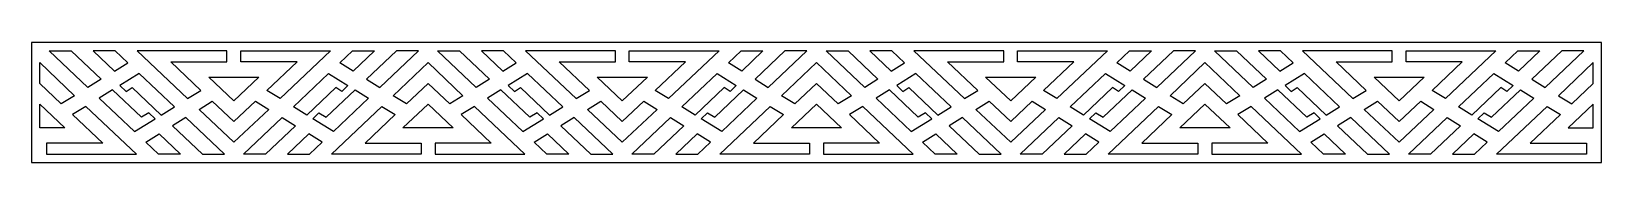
# Model space of a CAD drawing. Extents: x 1170 to 4696, y 1050 to 1318.
import ezdxf

# ---------------------------------------------------------------- set-up
doc = ezdxf.new("R2010")
doc.units = 0
doc.layers.add('LAYER_05', color=1, linetype='CONTINUOUS')

msp = doc.modelspace()

# ---------------------------------------------------------------- linework, layer by layer
at = {"layer": 'LAYER_05'}
for points in [[(1169.9, 1049.8), (4696.2, 1049.8), (4696.2, 1317.8), (1169.9, 1317.8)], [(1188.5, 1272.9), (1266.9, 1199.1), (1237, 1180.8), (1188.5, 1226.4)], [(1259.2, 1299.2), (1326.6, 1235.8), (1296.7, 1217.5), (1209.9, 1299.2)], [(1356.5, 1254.2), (1386.3, 1272.5), (1358, 1299.2), (1308.6, 1299.2)], [(1520.7, 1192.5), (1550.6, 1210.9), (1482.9, 1274.6), (1609.1, 1274.6), (1609.1, 1299.2), (1407.4, 1299.2)], [(1728.5, 1192.5), (1698.7, 1210.9), (1766.4, 1274.6), (1640.2, 1274.6), (1640.2, 1299.2), (1841.9, 1299.2)], [(1892.8, 1254.2), (1862.9, 1272.5), (1891.3, 1299.2), (1940.7, 1299.2)], [(1990, 1299.2), (1922.7, 1235.8), (1952.5, 1217.5), (2039.4, 1299.2)], [(2060.8, 1226.4), (2012.3, 1180.8), (1982.4, 1199.1), (2060.8, 1272.9), (2139.1, 1199.1), (2109.3, 1180.8)], [(2131.5, 1299.2), (2198.9, 1235.8), (2169, 1217.5), (2082.1, 1299.2)], [(2228.7, 1254.2), (2258.6, 1272.5), (2230.3, 1299.2), (2180.9, 1299.2)], [(2393, 1192.5), (2422.9, 1210.9), (2355.2, 1274.6), (2481.4, 1274.6), (2481.4, 1299.2), (2279.6, 1299.2)], [(2600.8, 1192.5), (2570.9, 1210.9), (2638.6, 1274.6), (2512.4, 1274.6), (2512.4, 1299.2), (2714.2, 1299.2)], [(2765.1, 1254.2), (2735.2, 1272.5), (2763.6, 1299.2), (2812.9, 1299.2)], [(2862.3, 1299.2), (2795, 1235.8), (2824.8, 1217.5), (2911.7, 1299.2)], [(2933.1, 1272.9), (3011.4, 1199.1), (2981.5, 1180.8), (2933.1, 1226.4), (2884.6, 1180.8), (2854.7, 1199.1)], [(3003.8, 1299.2), (3071.1, 1235.8), (3041.3, 1217.5), (2954.4, 1299.2)], [(3101, 1254.2), (3130.9, 1272.5), (3102.5, 1299.2), (3053.2, 1299.2)], [(3265.3, 1192.5), (3295.2, 1210.9), (3227.5, 1274.6), (3353.7, 1274.6), (3353.7, 1299.2), (3151.9, 1299.2)], [(3473.1, 1192.5), (3443.2, 1210.9), (3510.9, 1274.6), (3384.7, 1274.6), (3384.7, 1299.2), (3586.5, 1299.2)], [(3637.4, 1254.2), (3607.5, 1272.5), (3635.9, 1299.2), (3685.2, 1299.2)], [(3734.6, 1299.2), (3667.2, 1235.8), (3697.1, 1217.5), (3784, 1299.2)], [(3805.3, 1272.9), (3883.7, 1199.1), (3853.8, 1180.8), (3805.3, 1226.4), (3756.8, 1180.8), (3727, 1199.1)], [(3876.1, 1299.2), (3943.4, 1235.8), (3913.6, 1217.5), (3826.7, 1299.2)], [(3973.3, 1254.2), (4003.2, 1272.5), (3974.8, 1299.2), (3925.4, 1299.2)], [(4137.6, 1192.5), (4167.4, 1210.9), (4099.8, 1274.6), (4226, 1274.6), (4226, 1299.2), (4024.2, 1299.2)], [(4345.4, 1192.5), (4315.5, 1210.9), (4383.2, 1274.6), (4257, 1274.6), (4257, 1299.2), (4458.8, 1299.2)], [(4509.6, 1254.2), (4479.8, 1272.5), (4508.1, 1299.2), (4557.5, 1299.2)], [(4606.9, 1299.2), (4539.5, 1235.8), (4569.4, 1217.5), (4656.2, 1299.2)], [(4677.6, 1272.9), (4599.2, 1199.1), (4629.1, 1180.8), (4677.6, 1226.4)], [(1396, 1217), (1461, 1155.8), (1490.9, 1174.2), (1411.9, 1248.5), (1368.6, 1221.9), (1382.6, 1208.7)], [(1624.6, 1187.7), (1568.2, 1240.7), (1681, 1240.7)], [(1853.2, 1217), (1788.3, 1155.8), (1758.4, 1174.2), (1837.4, 1248.5), (1880.7, 1221.9), (1866.7, 1208.7)], [(2268.3, 1217), (2333.3, 1155.8), (2363.2, 1174.2), (2284.1, 1248.5), (2240.8, 1221.9), (2254.9, 1208.7)], [(2496.9, 1187.7), (2440.5, 1240.7), (2553.3, 1240.7)], [(2725.5, 1217), (2660.5, 1155.8), (2630.7, 1174.2), (2709.7, 1248.5), (2753, 1221.9), (2738.9, 1208.7)], [(3140.6, 1217), (3205.6, 1155.8), (3235.4, 1174.2), (3156.4, 1248.5), (3113.1, 1221.9), (3127.2, 1208.7)], [(3369.2, 1187.7), (3312.8, 1240.7), (3425.6, 1240.7)], [(3597.8, 1217), (3532.8, 1155.8), (3503, 1174.2), (3582, 1248.5), (3625.3, 1221.9), (3611.2, 1208.7)], [(4012.9, 1217), (4077.8, 1155.8), (4107.7, 1174.2), (4028.7, 1248.5), (3985.4, 1221.9), (3999.4, 1208.7)], [(4241.5, 1187.7), (4185.1, 1240.7), (4297.9, 1240.7)], [(4470.1, 1217), (4405.1, 1155.8), (4375.2, 1174.2), (4454.3, 1248.5), (4497.5, 1221.9), (4483.5, 1208.7)], [(1352.1, 1211.8), (1322.3, 1193.5), (1401.3, 1119.1), (1447.6, 1147.6), (1433.5, 1160.8), (1417.1, 1150.7)], [(1897.1, 1211.8), (1927, 1193.5), (1848, 1119.1), (1801.7, 1147.6), (1815.7, 1160.8), (1832.2, 1150.7)], [(2224.4, 1211.8), (2194.5, 1193.5), (2273.6, 1119.1), (2319.9, 1147.6), (2305.8, 1160.8), (2289.4, 1150.7)], [(2769.4, 1211.8), (2799.3, 1193.5), (2720.3, 1119.1), (2674, 1147.6), (2688, 1160.8), (2704.5, 1150.7)], [(3096.7, 1211.8), (3066.8, 1193.5), (3145.8, 1119.1), (3192.1, 1147.6), (3178.1, 1160.8), (3161.6, 1150.7)], [(3641.7, 1211.8), (3671.6, 1193.5), (3592.6, 1119.1), (3546.2, 1147.6), (3560.3, 1160.8), (3576.7, 1150.7)], [(3969, 1211.8), (3939.1, 1193.5), (4018.1, 1119.1), (4064.4, 1147.6), (4050.4, 1160.8), (4033.9, 1150.7)], [(4514, 1211.8), (4543.9, 1193.5), (4464.8, 1119.1), (4418.5, 1147.6), (4432.6, 1160.8), (4449, 1150.7)], [(1188.5, 1180), (1244.9, 1126.9), (1188.5, 1126.9)], [(1405.8, 1068.4), (1292.4, 1175.1), (1262.5, 1156.8), (1330.2, 1093.1), (1204, 1093.1), (1204, 1068.4)], [(1624.6, 1094.8), (1546.3, 1168.5), (1576.1, 1186.9), (1624.6, 1141.2), (1673.1, 1186.9), (1703, 1168.5)], [(1843.5, 1068.4), (1956.9, 1175.1), (1986.8, 1156.8), (1919.1, 1093.1), (2045.3, 1093.1), (2045.3, 1068.4)], [(2060.8, 1180), (2117.2, 1126.9), (2004.4, 1126.9)], [(2278.1, 1068.4), (2164.7, 1175.1), (2134.8, 1156.8), (2202.5, 1093.1), (2076.3, 1093.1), (2076.3, 1068.4)], [(2496.9, 1094.8), (2418.6, 1168.5), (2448.4, 1186.9), (2496.9, 1141.2), (2545.4, 1186.9), (2575.3, 1168.5)], [(2715.8, 1068.4), (2829.2, 1175.1), (2859, 1156.8), (2791.3, 1093.1), (2917.5, 1093.1), (2917.5, 1068.4)], [(2933.1, 1180), (2989.4, 1126.9), (2876.7, 1126.9)], [(3150.3, 1068.4), (3036.9, 1175.1), (3007.1, 1156.8), (3074.8, 1093.1), (2948.6, 1093.1), (2948.6, 1068.4)], [(3369.2, 1094.8), (3290.8, 1168.5), (3320.7, 1186.9), (3369.2, 1141.2), (3417.7, 1186.9), (3447.6, 1168.5)], [(3588, 1068.4), (3701.4, 1175.1), (3731.3, 1156.8), (3663.6, 1093.1), (3789.8, 1093.1), (3789.8, 1068.4)], [(3805.3, 1180), (3861.7, 1126.9), (3748.9, 1126.9)], [(4022.6, 1068.4), (3909.2, 1175.1), (3879.4, 1156.8), (3947, 1093.1), (3820.9, 1093.1), (3820.9, 1068.4)], [(4241.5, 1094.8), (4163.1, 1168.5), (4193, 1186.9), (4241.5, 1141.2), (4290, 1186.9), (4319.8, 1168.5)], [(4460.3, 1068.4), (4573.7, 1175.1), (4603.6, 1156.8), (4535.9, 1093.1), (4662.1, 1093.1), (4662.1, 1068.4)], [(4677.6, 1180), (4621.2, 1126.9), (4677.6, 1126.9)], [(1603.3, 1068.4), (1516.4, 1150.2), (1486.5, 1131.8), (1553.9, 1068.4)], [(1646, 1068.4), (1732.9, 1150.2), (1762.7, 1131.8), (1695.4, 1068.4)], [(2475.6, 1068.4), (2388.7, 1150.2), (2358.8, 1131.8), (2426.2, 1068.4)], [(2518.3, 1068.4), (2605.1, 1150.2), (2635, 1131.8), (2567.6, 1068.4)], [(3347.8, 1068.4), (3261, 1150.2), (3231.1, 1131.8), (3298.5, 1068.4)], [(3390.6, 1068.4), (3477.4, 1150.2), (3507.3, 1131.8), (3439.9, 1068.4)], [(4220.1, 1068.4), (4133.2, 1150.2), (4103.4, 1131.8), (4170.7, 1068.4)], [(4262.8, 1068.4), (4349.7, 1150.2), (4379.6, 1131.8), (4312.2, 1068.4)], [(1455.2, 1068.4), (1426.8, 1095.1), (1456.7, 1113.4), (1504.5, 1068.4)], [(1794.1, 1068.4), (1822.5, 1095.1), (1792.6, 1113.4), (1744.7, 1068.4)], [(2327.4, 1068.4), (2299.1, 1095.1), (2329, 1113.4), (2376.8, 1068.4)], [(2666.4, 1068.4), (2694.7, 1095.1), (2664.9, 1113.4), (2617, 1068.4)], [(3199.7, 1068.4), (3171.4, 1095.1), (3201.2, 1113.4), (3249.1, 1068.4)], [(3538.7, 1068.4), (3567, 1095.1), (3537.2, 1113.4), (3489.3, 1068.4)], [(4072, 1068.4), (4043.6, 1095.1), (4073.5, 1113.4), (4121.4, 1068.4)], [(4411, 1068.4), (4439.3, 1095.1), (4409.4, 1113.4), (4361.6, 1068.4)]]:
    msp.add_lwpolyline(points, close=True, dxfattribs=at)

doc.saveas('drawing.dxf')
